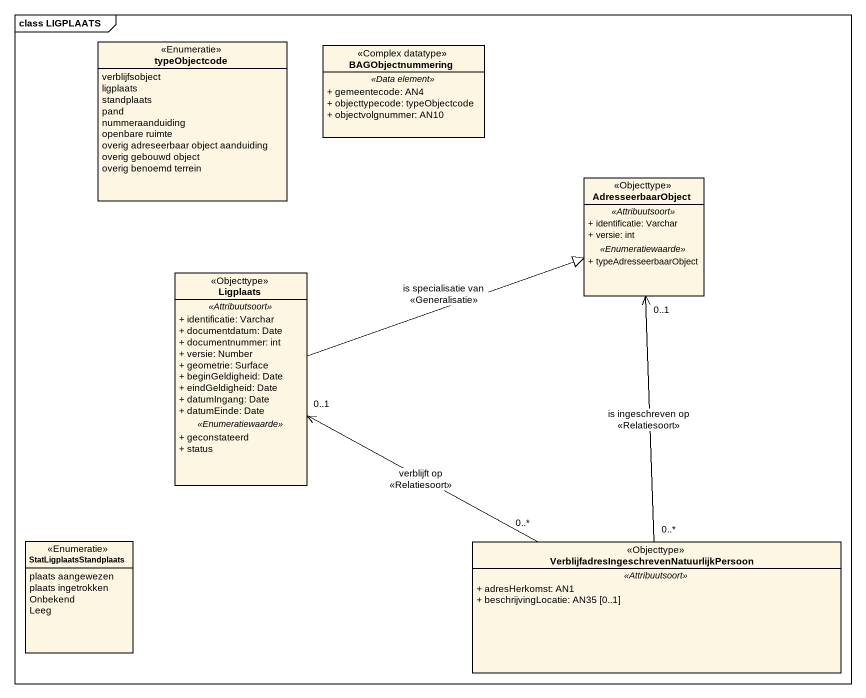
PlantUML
@startuml
mainframe class LIGPLAATS
hide circle
hide empty members
skinparam classAttributeIconSize 0
enum typeObjectcode <<Enumeratie>> {
  verblijfsobject
  ligplaats
  standplaats
  pand
  nummeraanduiding
  openbare ruimte
  overig adreseerbaar object aanduiding
  overig gebouwd object
  overig benoemd terrein
}
class BAGObjectnummering <<Complex datatype>> {
  .. <<Data element>> ..
  + gemeentecode: AN4
  + objecttypecode: typeObjectcode
  + objectvolgnummer: AN10
}
class AdresseerbaarObject <<Objecttype>> {
  .. <<Attribuutsoort>> ..
  + identificatie: Varchar
  + versie: int
  .. <<Enumeratiewaarde>> ..
  + typeAdresseerbaarObject
}
class Ligplaats <<Objecttype>> {
  .. <<Attribuutsoort>> ..
  + identificatie: Varchar
  + documentdatum: Date
  + documentnummer: int
  + versie: Number
  + geometrie: Surface
  + beginGeldigheid: Date
  + eindGeldigheid: Date
  + datumIngang: Date
  + datumEinde: Date
  .. <<Enumeratiewaarde>> ..
  + geconstateerd
  + status
}
enum StatLigplaatsStandplaats <<Enumeratie>> {
  plaats aangewezen
  plaats ingetrokken
  Onbekend
  Leeg
}
class "VerblijfadresIngeschrevenNatuurlijkPersoon" as VerblijfadresIngeschrevenNat <<Objecttype>> {
  .. <<Attribuutsoort>> ..
  + adresHerkomst: AN1
  + beschrijvingLocatie: AN35 [0..1]
}
Ligplaats -right-|> AdresseerbaarObject : is specialisatie van\n<<Generalisatie>>
VerblijfadresIngeschrevenNat "0..*" -up-> "0..1" AdresseerbaarObject : is ingeschreven op\n<<Relatiesoort>>
VerblijfadresIngeschrevenNat "0..*" -left-> "0..1" Ligplaats : verblijft op\n<<Relatiesoort>>
@enduml
